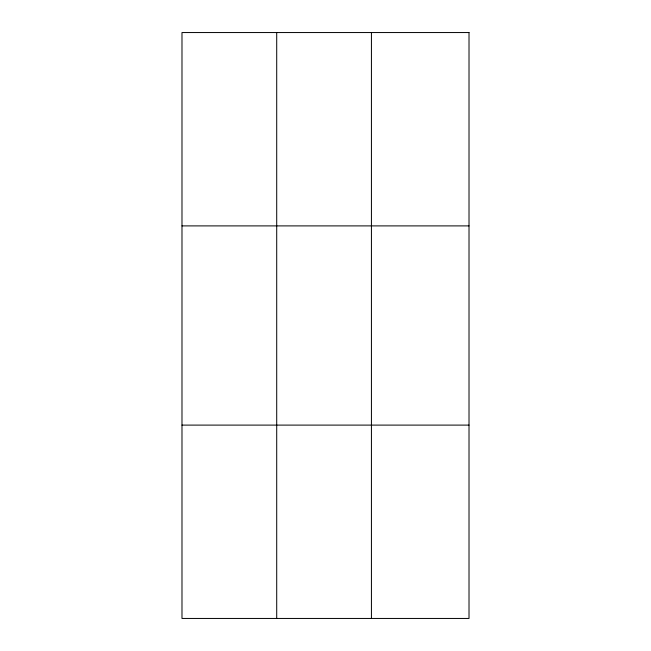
<?xml version="1.0" encoding="UTF-8"?>
<svg xmlns="http://www.w3.org/2000/svg" width="651" height="651" viewBox="0 0 651 651"><rect width="100%" height="100%" fill="white"/><g stroke="black" fill="none" stroke-linecap="round" stroke-linejoin="round"><path stroke-width="0.98" d="M276.708 32.55L276.708 618.45M371.428 32.55L371.428 618.45M181.987 225.897L469.013 225.897M181.987 425.103L469.013 425.103M469.013 32.55L469.013 618.45L181.987 618.45L181.987 32.55L469.013 32.55"/></g></svg>
